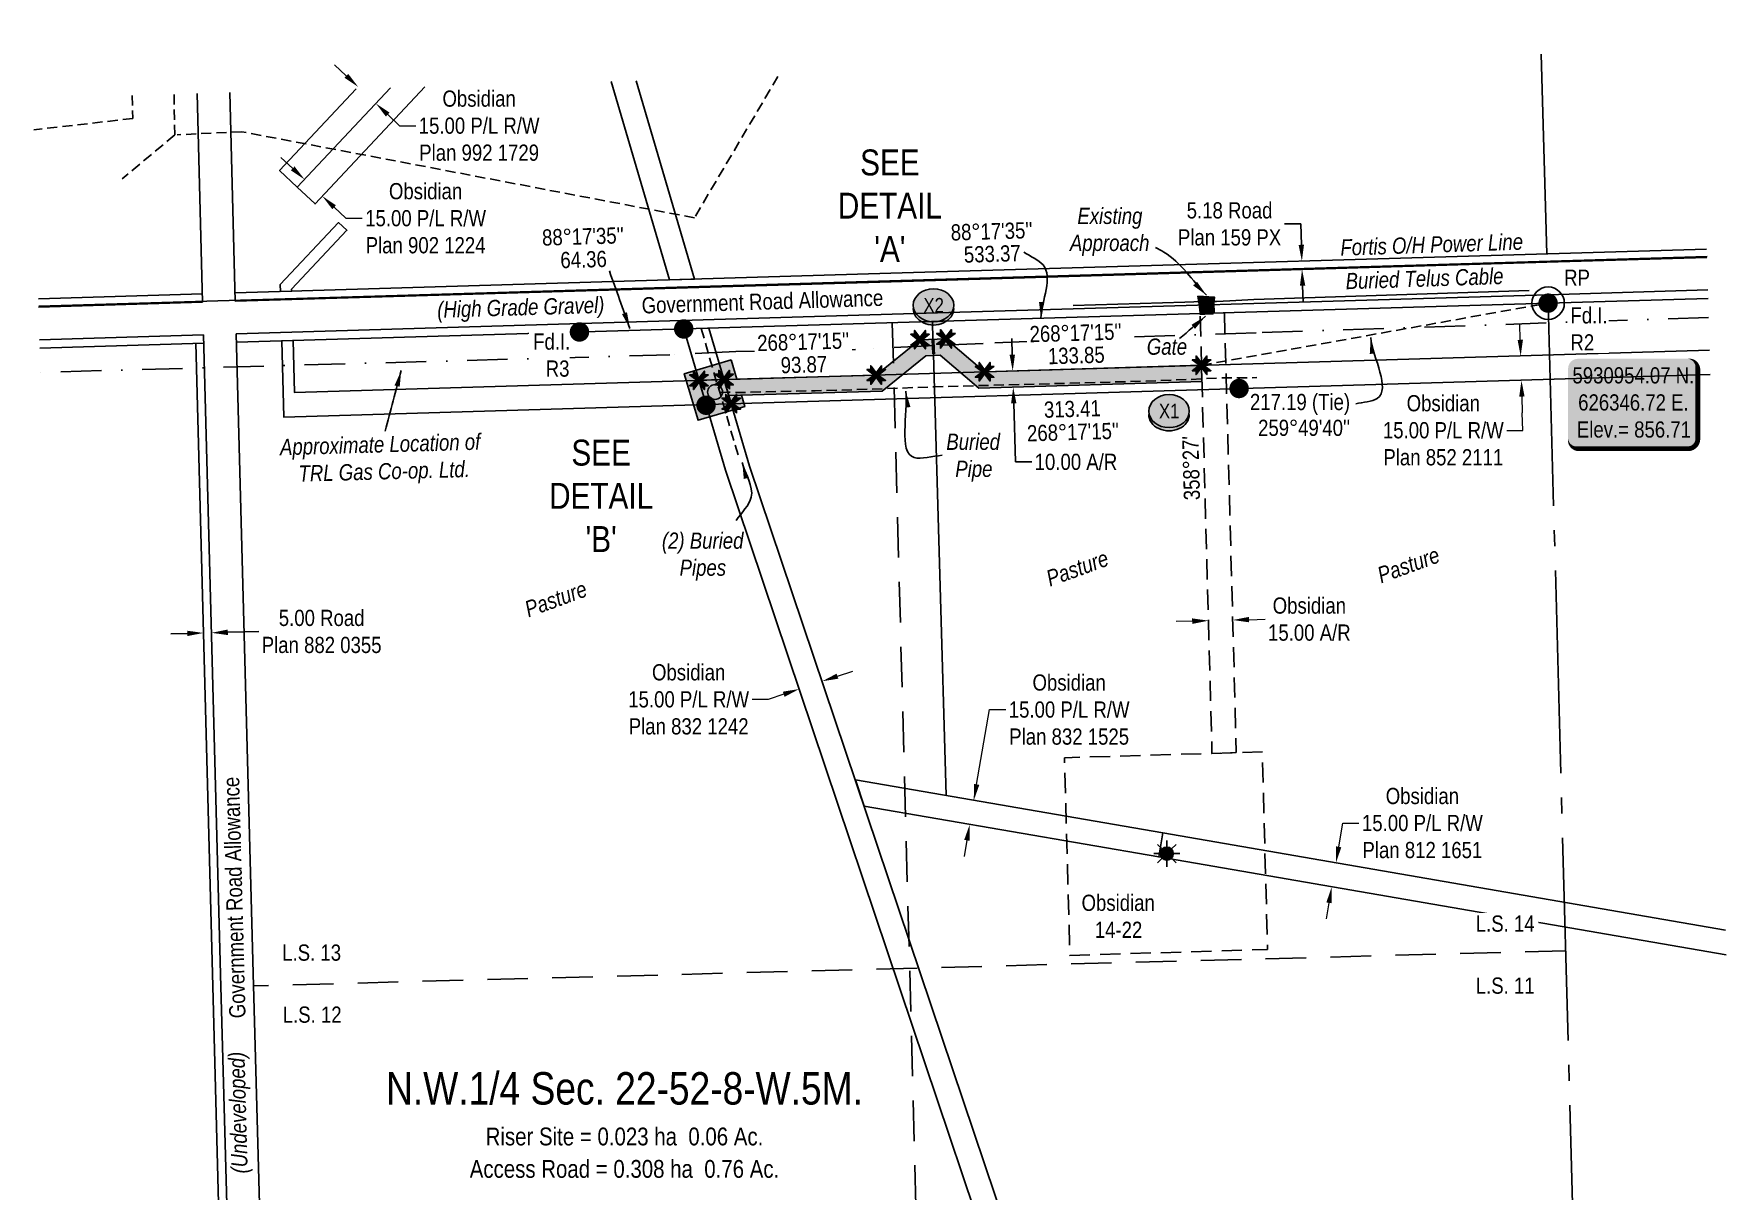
# Model space of a CAD drawing. Extents: x 625413 to 628234, y 5929559 to 5932559.
# Drawn here: x 625413 to 626456, y 5930406 to 5931120 of the extents above; entities that cross this region are included whole.
import ezdxf
from ezdxf.enums import TextEntityAlignment as Align

# ---------------------------------------------------------------- set-up
doc = ezdxf.new("R2010")
doc.units = 0
doc.header["$LTSCALE"] = 5
doc.header["$PDSIZE"] = 0.5
for name, pattern in [('DASHDOT', [10, 5, -2.5, 0, -2.5]), ('foc-ACCESSROAD', [3.75, 2.5, -1.25]), ('foc-LSD', [8, 5, -3]), ('foc-QUARTERLINE', [33, 25, -3, 2, -3]), ('foc-TIELINE', [1.875, 1.25, -0.625]), ('foc-TOPO', [1, 0.2, -0.8]), ('UG_PIPE', [1.875, 1.25, -0.625])]:
    doc.linetypes.add(name, pattern=pattern)
doc.layers.get('Defpoints').update_dxf_attribs({"color": 9})
for name, color, linetype in [('35', 37, 'Continuous'), ('AS-FENCE', 48, 'foc-FENCE'), ('AS-PIPE-AG-CLIENT LOW PRESSURE', 182, 'Continuous'), ('AS-PIPE-UG', 44, 'UG_PIPE'), ('AS-PIPE-UG-CLIENT LOW PRESSURE', 182, 'DASHDOT'), ('AS-PIPE-UG-T', 44, 'Continuous'), ('AS-POWER', 104, 'foc-POWER'), ('AS-ROADS', 254, 'Continuous'), ('AS-TELEPHONE-T', 224, 'Continuous'), ('AS-TELUS', 224, 'foc-TEL'), ('C-AR', 13, 'foc-ACCESSROAD'), ('C-RW', 13, 'Continuous'), ('C-SYMBOL', 7, 'Continuous'), ('C-WS', 13, 'foc-ACCESSROAD'), ('C-WS-S', 13, 'Continuous'), ('DETAIL-T', 7, 'Continuous'), ('L-AREAREQUIRED', 7, 'Continuous'), ('L-AREAWORK', 5, 'Continuous'), ('L-BD', 7, 'Continuous'), ('L-MON', 1, 'Continuous'), ('L-MON-T', 1, 'Continuous'), ('L-ROAD-T', 7, 'Continuous'), ('L-SEC', 7, 'Continuous'), ('L-SECQ', 8, 'foc-QUARTERLINE'), ('L-SECTION-LSD', 7, 'foc-LSD'), ('L-TIE', 7, 'foc-TIELINE'), ('L-TITLEDB', 4, 'Continuous'), ('L-TITLEDB-T', 4, 'Continuous'), ('P-CROSSINGS', 250, 'Continuous'), ('P-PROPOSED', 10, 'Continuous'), ('P-PROPOSED-H', 21, 'Continuous'), ('P-TEMP-H', 41, 'Continuous'), ('P-TEMP_WORKSPACE', 46, 'Continuous'), ('P-TXT', 4, 'Continuous'), ('T-GENERAL', 48, 'foc-TOPO')]:
    doc.layers.add(name, color=color, linetype=linetype)
for name, color, linetype, lineweight in [('AS-GENERAL', 48, 'Continuous', 18), ('C-AR-T', 13, 'Continuous', 9), ('C-RW-T', 13, 'Continuous', 9), ('C-WS-T', 13, 'Continuous', 9), ('T-TEXT', 48, 'Continuous', 18)]:
    doc.layers.add(name, color=color, linetype=linetype, lineweight=lineweight)
doc.styles.add('100L', font='ARIALN.TTF', dxfattribs={"height": 11})
doc.styles.add('175L', font='ARIALN.TTF', dxfattribs={"height": 20})
doc.styles.add('60L', font='ARIALN.TTF', dxfattribs={"height": 7.35})
doc.styles.add('80', font='ARIALN.TTF', dxfattribs={"height": 10})
doc.styles.add('80CG', font='ARIALN.TTF', dxfattribs={"height": 10})
doc.styles.add('80L', font='ARIALN.TTF', dxfattribs={"height": 10})
doc.styles.add('80LS', font='ARIALNI.TTF', dxfattribs={"height": 10})
doc.styles.add('Crossing', font='ARIALN.TTF', dxfattribs={"height": 10})
doc.styles.add('foc-LtypeFont', font='ARIALN.TTF', dxfattribs={"height": 7.35})
doc.linetypes.add('foc-FENCE', pattern='A,10,-1,["X",foc-LtypeFont,S=0.2,R=0,X=-0.625,Y=-0.75],-1.24', length=12.24)
doc.linetypes.add('foc-FENCE-NOLINE', pattern='A,0,-6,["X",foc-LtypeFont,S=0.2,R=0,X=-0.625,Y=-0.75],-6.24', length=12.24)
doc.linetypes.add('foc-POWER', pattern='A,6,-1,["P",foc-LtypeFont,S=0.2,R=0,X=-0.625,Y=-0.75],-1.24,4', length=12.24)
doc.linetypes.add('foc-TEL', pattern='A,2,-1,["T",foc-LtypeFont,S=0.2,R=0,X=-0.425,Y=-0.75],-1.24,8', length=12.24)
doc.linetypes.add('POWER', pattern='A,5,-1,["P",60L,S=0.2,R=0,X=-0.625,Y=-0.75],-1.24', length=7.24)
doc.dimstyles.new('Compass 5 000', dxfattribs={"dimscale": 5, "dimtxt": 9, "dimasz": 2, "dimexe": 0.2, "dimexo": 0.0625, "dimgap": 0.5, "dimtad": 0, "dimtih": 1, "dimtoh": 1, "dimzin": 0, "dimdsep": 46, "dimtxsty": '80CG', "dimcen": 0.1, "dimse1": 1, "dimse2": 1, "dimclrd": 256, "dimclrt": 256, "dimaunit": 1, "dimadec": 4, "dimazin": 0, "dimtfac": 0.06, "dimtofl": 0, "dimtmove": 0, "dimatfit": 1, "dimfxl": 0.2, "dimtolj": 1, "dimtzin": 0, "dimlwd": -1, "dimarcsym": 0})

# ---------------------------------------------------------------- blocks, each defined once
blk = doc.blocks.new('*D14')
at = {"layer": 'C-RW-T', "transparency": 16777216}
for p, q in [((625994.3, 5930657.2), (626002.3, 5930703.3)), ((626002.3, 5930703.3), (626012.3, 5930703.3)), ((625988.4, 5930622.7), (625986.7, 5930612.8))]:
    blk.add_line(p, q, dxfattribs=at)
for points in [[(625992.7, 5930657.5), (625996, 5930656.9), (625992.6, 5930647.3)], [(625986.7, 5930623), (625990, 5930622.4), (625990.1, 5930632.5)]]:
    blk.add_solid(points, dxfattribs=at)
at = {"layer": 'Defpoints', "color": 0, "transparency": 16777216}
for p in [(625992.6, 5930647.3), (626012.7, 5930643.9), (626010.1, 5930629.1)]:
    blk.add_point(p, dxfattribs=at)
at = {"layer": 'C-RW-T', "transparency": 16777216, "insert": (626051.4, 5930703.3), "char_height": 10, "attachment_point": 5, "style": '80CG'}
blk.add_mtext('\\A1;Obsidian\\P15.00 P/L R/W\\PPlan 832 1525', dxfattribs=at)
blk = doc.blocks.new('*D15')
at = {"layer": 'C-RW-T', "transparency": 16777216}
for p, q in [((626217.6, 5930618.7), (626220.1, 5930633.3)), ((626220.1, 5930633.3), (626230.1, 5930633.3)), ((626211.6, 5930584.2), (626209.9, 5930574.3))]:
    blk.add_line(p, q, dxfattribs=at)
for points in [[(626215.9, 5930619), (626219.2, 5930618.4), (626215.9, 5930608.8)], [(626210, 5930584.4), (626213.2, 5930583.9), (626213.3, 5930594)]]:
    blk.add_solid(points, dxfattribs=at)
at = {"layer": 'Defpoints', "color": 0, "transparency": 16777216}
for p in [(626211.5, 5930609.6), (626215.9, 5930608.8), (626209, 5930594.8)]:
    blk.add_point(p, dxfattribs=at)
at = {"layer": 'C-RW-T', "transparency": 16777216, "insert": (626269.2, 5930633.3), "char_height": 10, "attachment_point": 5, "style": '80CG'}
blk.add_mtext('\\A1;Obsidian\\P15.00 P/L R/W\\PPlan 812 1651', dxfattribs=at)
blk = doc.blocks.new('*D16')
at = {"layer": 'C-RW-T', "transparency": 16777216}
for p, q in [((625908.6, 5930724), (625918.1, 5930727.1)), ((625865.9, 5930709.6), (625855.9, 5930709.6)), ((625875.4, 5930712.8), (625865.9, 5930709.6))]:
    blk.add_line(p, q, dxfattribs=at)
for points in [[(625908, 5930725.5), (625909.1, 5930722.4), (625899.1, 5930720.8)], [(625874.9, 5930714.4), (625875.9, 5930711.2), (625884.9, 5930716)]]:
    blk.add_solid(points, dxfattribs=at)
at = {"layer": 'Defpoints', "color": 0, "transparency": 16777216}
for p in [(625899.1, 5930720.8), (625989, 5930406.4), (626003.2, 5930411.2)]:
    blk.add_point(p, dxfattribs=at)
at = {"layer": 'C-RW-T', "transparency": 16777216, "insert": (625816.8, 5930709.6), "char_height": 10, "attachment_point": 5, "style": '80CG'}
blk.add_mtext('\\A1;Obsidian\\P15.00 P/L R/W\\PPlan 832 1242', dxfattribs=at)
blk = doc.blocks.new('*D17')
at = {"layer": 'C-RW-T', "transparency": 16777216}
for p, q in [((625572.7, 5931037.2), (625565.4, 5931044)), ((625598.2, 5931013.2), (625605.5, 5931006.4)), ((625605.5, 5931006.4), (625615.5, 5931006.4))]:
    blk.add_line(p, q, dxfattribs=at)
for points in [[(625573.8, 5931038.4), (625571.5, 5931036), (625580, 5931030.3)], [(625599.3, 5931014.4), (625597.1, 5931012), (625590.9, 5931020.1)]]:
    blk.add_solid(points, dxfattribs=at)
at = {"layer": 'Defpoints', "color": 0, "transparency": 16777216}
for p in [(625591.2, 5931042.3), (625602.2, 5931032.1), (625590.9, 5931020.1)]:
    blk.add_point(p, dxfattribs=at)
at = {"layer": 'C-RW-T', "transparency": 16777216, "insert": (625654.6, 5931006.4), "char_height": 10, "attachment_point": 5, "style": '80CG'}
blk.add_mtext('\\A1;Obsidian\\P15.00 P/L R/W\\PPlan 902 1224', dxfattribs=at)
blk = doc.blocks.new('*D19')
at = {"layer": 'C-RW-T', "transparency": 16777216}
for p, q in [((626329.5, 5930931.4), (626329.2, 5930941.4)), ((626330.6, 5930896.4), (626330.8, 5930886.4)), ((626331.2, 5930875.6), (626330.8, 5930886.4)), ((626321.2, 5930875.6), (626331.2, 5930875.6))]:
    blk.add_line(p, q, dxfattribs=at)
for points in [[(626331.2, 5930931.5), (626327.9, 5930931.4), (626329.8, 5930921.4)], [(626332.2, 5930896.5), (626328.9, 5930896.4), (626330.3, 5930906.4)]]:
    blk.add_solid(points, dxfattribs=at)
at = {"layer": 'Defpoints', "color": 0, "transparency": 16777216}
for p in [(625973.2, 5930910.9), (626330.3, 5930906.4), (625973.7, 5930896)]:
    blk.add_point(p, dxfattribs=at)
at = {"layer": 'C-RW-T', "transparency": 16777216, "insert": (626282.1, 5930875.6), "char_height": 10, "attachment_point": 5, "style": '80CG'}
blk.add_mtext('\\A1;Obsidian\\P15.00 P/L R/W\\PPlan 852 2111', dxfattribs=at)
blk = doc.blocks.new('*D20')
at = {"layer": 'C-RW-T', "transparency": 16777216}
for p, q in [((625605.7, 5931094.3), (625598.4, 5931101.1)), ((625631.3, 5931070.4), (625638.5, 5931063.5)), ((625638.5, 5931063.5), (625648.5, 5931063.5))]:
    blk.add_line(p, q, dxfattribs=at)
for points in [[(625606.9, 5931095.5), (625604.6, 5931093.1), (625613, 5931087.5)], [(625632.4, 5931071.6), (625630.1, 5931069.2), (625624, 5931077.2)]]:
    blk.add_solid(points, dxfattribs=at)
at = {"layer": 'Defpoints', "color": 0, "transparency": 16777216}
for p in [(625608.3, 5931082.4), (625619.2, 5931072.1), (625624, 5931077.2)]:
    blk.add_point(p, dxfattribs=at)
at = {"layer": 'C-RW-T', "transparency": 16777216, "insert": (625687.6, 5931063.5), "char_height": 10, "attachment_point": 5, "style": '80CG'}
blk.add_mtext('\\A1;Obsidian\\P15.00 P/L R/W\\PPlan 992 1729', dxfattribs=at)
blk = doc.blocks.new('GAS')
h = blk.add_hatch(color=255)
h.dxf.hatch_style = 1
edge = h.paths.add_edge_path()
edge.add_arc((0, 0), 0.9, 0, 360)
for p, q in [((-0.81, 0), (-1.62, 0)), ((-0.57, 0.57), (-1.14, 1.14)), ((0, 0.81), (0, 1.62)), ((0.57, 0.57), (1.14, 1.14)), ((1.62, 0), (0.81, 0)), ((-0.57, -0.57), (-1.14, -1.14)), ((0, -0.81), (0, -1.62)), ((1.14, -1.14), (0.57, -0.57))]:
    blk.add_line(p, q)
blk.add_circle((0, 0), 0.8)
blk = doc.blocks.new('TEMP')
h = blk.add_hatch(color=255)
h.dxf.hatch_style = 1
h.paths.add_polyline_path([(0, 0.25), (-0.67, 1.15), (-0.67, 0.67), (-1.15, 0.67), (-0.25, 0), (-1.15, -0.67), (-0.67, -0.67), (-0.67, -1.15), (0, -0.25), (0.67, -1.15), (0.67, -0.67), (1.15, -0.67), (0.25, 0), (1.15, 0.67), (0.67, 0.67), (0.67, 1.15)])
h.paths.add_polyline_path([(0.57, 0.85), (0.57, 0.57), (0.85, 0.57), (0.08, 0), (0.85, -0.57), (0.57, -0.57), (0.57, -0.85), (0, -0.08), (-0.57, -0.85), (-0.57, -0.57), (-0.85, -0.57), (-0.08, 0), (-0.85, 0.57), (-0.57, 0.57), (-0.57, 0.85), (0, 0.08)], flags=16)
h = blk.add_hatch(color=1)
h.dxf.hatch_style = 1
h.paths.add_polyline_path([(0, 0.08), (-0.57, 0.85), (-0.57, 0.57), (-0.85, 0.57), (-0.08, 0), (-0.85, -0.57), (-0.57, -0.57), (-0.57, -0.85), (0, -0.08), (0.57, -0.85), (0.57, -0.57), (0.85, -0.57), (0.08, 0), (0.85, 0.57), (0.57, 0.57), (0.57, 0.85)])
at = {"color": 1}
for p, q in [((-0.08, 0), (0.08, 0)), ((0, 0.08), (0, -0.08))]:
    blk.add_line(p, q, dxfattribs=at)
at = {"color": 255, "flags": 128}
blk.add_lwpolyline([(-0.25, 0), (-1.15, 0.67), (-0.67, 0.67), (-0.67, 1.15), (0, 0.25), (0.67, 1.15), (0.67, 0.67), (1.15, 0.67), (0.25, 0), (1.15, -0.67), (0.67, -0.67), (0.67, -1.15), (0, -0.25), (-0.67, -1.15), (-0.67, -0.67), (-1.15, -0.67)], close=True, dxfattribs=at)
at = {"color": 1, "flags": 128}
blk.add_lwpolyline([(-0.08, 0), (-0.85, 0.57), (-0.57, 0.57), (-0.57, 0.85), (0, 0.08), (0.57, 0.85), (0.57, 0.57), (0.85, 0.57), (0.08, 0), (0.85, -0.57), (0.57, -0.57), (0.57, -0.85), (0, -0.08), (-0.57, -0.85), (-0.57, -0.57), (-0.85, -0.57)], close=True, dxfattribs=at)
blk = doc.blocks.new('*D21')
at = {"layer": 'C-AR-T', "transparency": 16777216}
for p, q in [((626162.3, 5930758.8), (626172.3, 5930759.1)), ((626127.3, 5930757.9), (626117.3, 5930757.6))]:
    blk.add_line(p, q, dxfattribs=at)
for points in [[(626127.2, 5930759.6), (626127.3, 5930756.2), (626137.3, 5930758.2)], [(626162.2, 5930760.5), (626162.3, 5930757.2), (626152.3, 5930758.6)]]:
    blk.add_solid(points, dxfattribs=at)
at = {"layer": 'Defpoints', "color": 0, "transparency": 16777216}
for p in [(626137.3, 5930758.1), (626152.3, 5930758.6), (626152.3, 5930758.5)]:
    blk.add_point(p, dxfattribs=at)
at = {"layer": 'C-AR-T', "transparency": 16777216, "insert": (626199.5, 5930759.1), "char_height": 10, "attachment_point": 5, "style": '80CG'}
blk.add_mtext('\\A1;Obsidian\\P15.00 A/R', dxfattribs=at)
blk = doc.blocks.new('*U22')
at = {"layer": '35', "color": 3}
blk.add_circle((0, 0), 10, dxfattribs=at)
at = {"layer": '35', "color": 3, "style": '80'}
blk.add_attdef('RP_001', (9.9, 10.7), '', height=10, dxfattribs=at)
blk = doc.blocks.new('*D24')
at = {"layer": 'Defpoints', "color": 0, "linetype": 'Continuous', "transparency": 16777216}
for p in [(626031.4, 5930912.7), (626016.9, 5930902.2), (626031.7, 5930902.7)]:
    blk.add_point(p, dxfattribs=at)
at = {"layer": 'P-TXT', "transparency": 16777216}
for p, q in [((626016.3, 5930922.2), (626016, 5930932.2)), ((626017.2, 5930892.3), (626018.3, 5930856.1)), ((626018.3, 5930856.1), (626028.3, 5930856.1))]:
    blk.add_line(p, q, dxfattribs=at)
at = {"layer": 'P-TXT', "linetype": 'Continuous', "transparency": 16777216}
for points in [[(626018, 5930922.3), (626014.7, 5930922.2), (626016.6, 5930912.2)], [(626018.9, 5930892.3), (626015.6, 5930892.2), (626016.9, 5930902.2)]]:
    blk.add_solid(points, dxfattribs=at)
at = {"layer": 'P-TXT', "linetype": 'Continuous', "transparency": 16777216, "insert": (626055.6, 5930856.1), "char_height": 10, "attachment_point": 5, "style": '80CG'}
blk.add_mtext('\\A1;10.00 A/R', dxfattribs=at)
blk = doc.blocks.new('xing2')
h = blk.add_hatch(color=50)
h.dxf.hatch_style = 1
edge = h.paths.add_edge_path()
edge.add_ellipse((0, 0), major_axis=(-12.5, 0), ratio=0.816297, start_angle=0, end_angle=360)
h = blk.add_hatch(color=250)
h.dxf.hatch_style = 1
edge = h.paths.add_edge_path()
edge.add_ellipse((0, -2), major_axis=(-12.5, 0), ratio=0.816297, start_angle=0, end_angle=180)
edge.add_line((12.5, -2), (12.5, 0))
edge.add_ellipse((0, 0), major_axis=(-12.5, 0), ratio=0.816297, start_angle=0, end_angle=180, ccw=False)
edge.add_line((-12.5, 0), (-12.5, -2))
at = {"color": 250}
blk.add_ellipse((0, 0), major_axis=(-12.5, 0), ratio=0.816297, dxfattribs=at)
blk.add_ellipse((0, -2), major_axis=(-12.5, 0), ratio=0.816297, start_param=0, end_param=3.141593, dxfattribs=at)
at = {"color": 250, "style": 'Crossing'}
blk.add_attdef('CROSSING', text='', height=9, dxfattribs=at).set_placement((0.1, 0), align=Align.MIDDLE_CENTER)
at = {"color": 250, "style": 'Crossing', "flags": 1}
for tag, p in [('OWNER', (0.1, -12.5)), ('DESCRIPTION', (0.1, -25.8)), ('LOCATION', (0.1, -39.3)), ('DWG_REF', (0.1, -52.8))]:
    blk.add_attdef(tag, text='', height=9, dxfattribs=at).set_placement(p, align=Align.MIDDLE_CENTER)
blk = doc.blocks.new('fdia')
at = {"color": 255, "const_width": 1}
blk.add_lwpolyline([(-0.5, 0, 1), (0.5, 0, 1)], format="xyb", close=True, dxfattribs=at)
blk = doc.blocks.new('Fdiaa')
blk.add_blockref('fdia', (0, 0))
blk = doc.blocks.new('fdib')
at = {"color": 1, "const_width": 1.6}
blk.add_lwpolyline([(-0.4, 0, 1), (0.4, 0, 1)], format="xyb", close=True, dxfattribs=at)
at = {"color": 1}
blk.add_circle((0, 0), 0.8, dxfattribs=at)
blk = doc.blocks.new('Fdibb')
blk.add_blockref('fdib', (0, 0))
blk = doc.blocks.new('fdicc')
for name in ['Fdibb', 'Fdiaa']:
    blk.add_blockref(name, (0, 0))
blk = doc.blocks.new('FDI')
blk.add_blockref('fdicc', (0, 0))
blk = doc.blocks.new('*U31')
h = blk.add_hatch(color=254)
edge = h.paths.add_edge_path()
edge.add_line((-34, -28.5), (34, -28.5))
edge.add_arc((34, -22.5), 6, 270, 360)
edge.add_line((40, -22.5), (40, 21))
edge.add_arc((34, 21), 6, 0, 90)
edge.add_line((34, 27), (-34, 27))
edge.add_arc((-34, 21), 6, 90, 180)
edge.add_line((-40, 21), (-40, -22.5))
edge.add_arc((-34, -22.5), 6, 180, 270)
at = {"color": 1, "flags": 128}
blk.add_lwpolyline([(-34, -28.5, 3, 3, 0), (34, -28.5, 3, 3, 0.414214), (40, -22.5, 3, 3, 0), (40, 21, 3, 0, 0.414214), (34, 27, 0, 0, 0), (-34, 27, 0, 0, 0.414214), (-40, 21, 0, 0, 0), (-40, -22.5, 0, 3, 0.414214)], format="xyseb", close=True, dxfattribs=at)
blk.add_lwpolyline([(-34.7, 23.8, 0, 10, 0), (0, 0, 5, 5, 0)], format="xyseb", dxfattribs=at)
at = {"color": 1, "style": '80'}
blk.add_attdef('ENTER_TEXT_001', (-36, -5), '', height=10, dxfattribs=at)
blk = doc.blocks.new('*D32')
at = {"layer": 'Defpoints', "color": 0, "transparency": 16777216}
for p in [(625517.4, 5930757.8), (625522.4, 5930758), (625522.6, 5930750.7)]:
    blk.add_point(p, dxfattribs=at)
at = {"layer": 'L-TITLEDB-T', "transparency": 16777216}
for p, q in [((625507.6, 5930750.3), (625497.6, 5930750.1)), ((625532.6, 5930751), (625551.8, 5930751.5))]:
    blk.add_line(p, q, dxfattribs=at)
for points in [[(625507.6, 5930752), (625507.7, 5930748.7), (625517.6, 5930750.6)], [(625532.6, 5930752.7), (625532.7, 5930749.3), (625522.6, 5930750.7)]]:
    blk.add_solid(points, dxfattribs=at)
at = {"layer": 'L-TITLEDB-T', "transparency": 16777216, "insert": (625590.5, 5930751.5), "char_height": 10, "attachment_point": 5, "style": '80CG'}
blk.add_mtext('\\A1;5.00 Road\\PPlan 882 0355', dxfattribs=at)
blk = doc.blocks.new('*D34')
at = {"layer": 'Defpoints', "color": 0, "linetype": 'Continuous', "transparency": 16777216}
for p in [(626192.1, 5930979.9), (626194.9, 5930980), (626192.2, 5930974.8)]:
    blk.add_point(p, dxfattribs=at)
at = {"layer": 'L-TITLEDB-T', "transparency": 16777216}
for p, q in [((626194.2, 5931002.9), (626184.2, 5931002.9)), ((626194.6, 5930990), (626194.2, 5931002.9)), ((626195.3, 5930964.9), (626195.6, 5930954.9))]:
    blk.add_line(p, q, dxfattribs=at)
at = {"layer": 'L-TITLEDB-T', "linetype": 'Continuous', "transparency": 16777216}
for points in [[(626196.2, 5930990.1), (626192.9, 5930990), (626194.9, 5930980)], [(626197, 5930964.9), (626193.7, 5930964.8), (626195, 5930974.9)]]:
    blk.add_solid(points, dxfattribs=at)
at = {"layer": 'L-TITLEDB-T', "linetype": 'Continuous', "transparency": 16777216, "insert": (626150.3, 5931002.9), "char_height": 10, "attachment_point": 5, "style": '80CG'}
blk.add_mtext('\\A1;5.18 Road\\PPlan 159 PX', dxfattribs=at)

msp = doc.modelspace()

# ---------------------------------------------------------------- hatches: boundary and pattern name
at = {"layer": 'AS-ROADS'}
h = msp.add_hatch(color=256, dxfattribs=at)
h.dxf.hatch_style = 1
h.paths.add_polyline_path([(626130.794, 5930958.321), (626131.488, 5930953.558), (626132.201, 5930947.999), (626140.715, 5930948.158), (626140.678, 5930954.273), (626140.974, 5930957.814)])
at = {"layer": 'P-PROPOSED-H', "linetype": 'Continuous'}
h = msp.add_hatch(color=256, dxfattribs=at)
h.dxf.hatch_style = 1
h.paths.add_polyline_path([(625841.569, 5930897.007), (625936.113, 5930899.835), (625963.098, 5930921.642), (625971.876, 5930921.905), (625995.735, 5930901.617), (626133.291, 5930905.73), (626133.022, 5930915.723), (625999.28, 5930911.724), (625975.421, 5930932.012), (625959.434, 5930931.534), (625932.449, 5930909.726), (625838.654, 5930906.922)])
h = msp.add_hatch(color=256, dxfattribs=at)
h.dxf.hatch_style = 1
h.paths.add_polyline_path([(625838.654, 5930906.922), (625823.115, 5930906.458), (625827.5, 5930891.586), (625843.027, 5930892.05)])
at = {"layer": 'P-TEMP-H'}
h = msp.add_hatch(color=256, dxfattribs=at)
h.dxf.hatch_style = 1
h.paths.add_polyline_path([(625842.909, 5930919.028), (625846.401, 5930907.154), (625823.115, 5930906.458), (625827.515, 5930891.586), (625843.027, 5930892.05), (625841.569, 5930897.007), (625849.316, 5930897.238), (625851.369, 5930890.256), (625822.571, 5930881.79), (625814.091, 5930910.555)])

# ---------------------------------------------------------------- linework, layer by layer
at = {"layer": 'AS-FENCE', "linetype": 'foc-FENCE-NOLINE', "flags": 128}
msp.add_lwpolyline([(625537.991, 5930929.975), (626346.723, 5930954.067)], dxfattribs=at)
at = {"layer": 'AS-FENCE', "flags": 128}
for points in [[(625967.202, 5930942.744), (625967.441, 5930931.487)], [(625967.845, 5930922.653), (625975.56, 5930650.272)]]:
    msp.add_lwpolyline(points, dxfattribs=at)
at = {"layer": 'AS-GENERAL', "const_width": 2, "flags": 128}
for points in [[(626131.821, 5930947.719), (626140.497, 5930948.065)], [(625967.441, 5930931.487), (625967.845, 5930922.653)]]:
    msp.add_lwpolyline(points, dxfattribs=at)
at = {"layer": 'AS-PIPE-UG'}
msp.add_line((625499.884, 5931057.817), (625467.458, 5931030.661), dxfattribs=at)
for points in [[(625871.815, 5931093.846), (625820.324, 5931006.709), (625541.207, 5931059.835), (625501.506, 5931057.896)], [(625499.884, 5931057.817), (625499.471, 5931082.926)], [(625473.671, 5931082.169), (625474.088, 5931067.997), (625413.053, 5931060.962)]]:
    msp.add_lwpolyline(points, dxfattribs=at)
at = {"layer": 'AS-PIPE-UG', "flags": 128}
for points in [[(625824.579, 5930938.399), (625832.962, 5930908.993), (625838.91, 5930889.35), (625843.656, 5930872.599), (625848.191, 5930857.426)], [(625836.216, 5930898.914), (625840.286, 5930899.074), (625850.063, 5930898.989), (625871.111, 5930899.576), (625894.792, 5930900.002), (625928.118, 5930900.947), (625968.419, 5930902.428), (626087.084, 5930905.638), (626123.629, 5930906.875), (626146.34, 5930908.07), (626167.07, 5930908.094)]]:
    msp.add_lwpolyline(points, dxfattribs=at)
at = {"layer": 'AS-PIPE-UG-CLIENT LOW PRESSURE'}
msp.add_lwpolyline([(626445.69, 5930945.163), (626166.661, 5930935.839), (626080.625, 5930932.981), (625998.32, 5930929.242), (625968.505, 5930927.99), (625919.67, 5930925.385), (625845.822, 5930924.316), (625805.283, 5930922.215), (625417.053, 5930911.365)], dxfattribs=at)
at = {"layer": 'AS-POWER', "linetype": 'POWER', "flags": 128}
msp.add_lwpolyline([(625416.12, 5930952.287), (626444.814, 5930982.934)], dxfattribs=at)
at = {"layer": 'AS-ROADS', "flags": 128}
msp.add_lwpolyline([(626130.794, 5930958.321), (626131.488, 5930953.558), (626132.201, 5930947.999), (626140.715, 5930948.158), (626140.678, 5930954.273), (626140.974, 5930957.814)], close=True, dxfattribs=at)
at = {"layer": 'AS-TELUS', "flags": 128}
msp.add_lwpolyline([(626053.808, 5930952.651), (626122.827, 5930954.762), (626133.735, 5930955.132), (626142.164, 5930955.127), (626150.525, 5930955.474), (626165.374, 5930956.275), (626334.979, 5930961.961)], dxfattribs=at)
at = {"layer": 'C-AR', "flags": 128}
msp.add_lwpolyline([(626147.148, 5930948.122), (626154.465, 5930676.789), (626139.476, 5930676.342), (626132.16, 5930947.675)], close=True, dxfattribs=at)
at = {"layer": 'C-RW', "flags": 128}
for points in [[(625632.986, 5931086.842), (625575.502, 5931025.57), (625564.563, 5931035.831), (625611.873, 5931086.223)], [(625654.132, 5931087.462), (625586.438, 5931015.309), (625575.502, 5931025.57), (625632.986, 5931086.842)], [(625768.968, 5931090.83), (625804.888, 5930968.372), (625820.384, 5930968.822), (625784.429, 5931091.283)], [(626110.49, 5930045.915), (626062.402, 5930188.315), (625839.461, 5930851.014), (625813.774, 5930938.143), (625829.324, 5930938.654), (625854.336, 5930853.586), (626078.069, 5930188.775), (626126.138, 5930046.377)], [(626446.242, 5930925.085), (625573.715, 5930899), (625572.863, 5930931.006), (625565.868, 5930930.806), (625567.119, 5930883.801), (626446.654, 5930910.095)], [(626456.495, 5930551.964), (626106.663, 5930612.451), (626109.213, 5930627.222), (626456.072, 5930567.37)]]:
    msp.add_lwpolyline(points, dxfattribs=at)
for points in [[(625564.946, 5930965.47), (625565.058, 5930961.257), (625572.053, 5930961.461), (625572.018, 5930962.778), (625606.039, 5930998.994), (625600.936, 5931003.782)], [(626109.213, 5930627.222), (626106.663, 5930612.451), (625925.028, 5930643.76), (625919.604, 5930659.923)]]:
    msp.add_lwpolyline(points, close=True, dxfattribs=at)
at = {"layer": 'C-WS', "flags": 128}
msp.add_lwpolyline([(626139.476, 5930676.342), (626170.452, 5930677.265), (626173.74, 5930555.35), (626051.834, 5930551.719), (626048.547, 5930673.634)], close=True, dxfattribs=at)
at = {"layer": 'Defpoints', "linetype": 'Continuous'}
msp.add_circle((625833.075, 5930899.251), 4.611, dxfattribs=at)
at = {"layer": 'L-SEC'}
for p, q in [((625517.132, 5930954.733), (625513.79, 5931083.346)), ((625537.238, 5930955.256), (625533.895, 5931083.936)), ((625941.68, 5930967.304), (626345.994, 5930979.348)), ((626444.67, 5930982.287), (626345.994, 5930979.348)), ((625941.68, 5930967.304), (625537.238, 5930955.256)), ((625942.219, 5930947.198), (626346.583, 5930959.243)), ((626346.583, 5930959.243), (626445.222, 5930962.182)), ((625517.132, 5930954.733), (625415.976, 5930951.641)), ((625537.837, 5930935.151), (625942.219, 5930947.198)), ((625416.514, 5930931.522), (625517.731, 5930934.616)), ((625528.434, 5930532.413), (625517.731, 5930934.616)), ((625548.54, 5930532.948), (625537.837, 5930935.151)), ((625539.144, 5930130.612), (625528.44, 5930532.816)), ((625559.251, 5930131.147), (625548.546, 5930533.351))]:
    msp.add_line(p, q, dxfattribs=at)
at = {"layer": 'L-SECQ'}
for p, q in [((626342.403, 5931107.647), (626345.934, 5930984.539)), ((626346.723, 5930954.067), (626368.269, 5930155.063))]:
    msp.add_line(p, q, dxfattribs=at)
at = {"layer": 'L-SECTION-LSD'}
for p, q in [((625942.357, 5930942.021), (625963.759, 5930143.141)), ((626357.496, 5930554.565), (625548.54, 5930532.948))]:
    msp.add_line(p, q, dxfattribs=at)
at = {"layer": 'L-TIE', "flags": 128}
msp.add_lwpolyline([(626133.022, 5930915.721), (626346.723, 5930954.067)], dxfattribs=at)
at = {"layer": 'L-TITLEDB'}
for p, q in [((626444.457, 5930987.462), (625941.541, 5930972.48)), ((625941.541, 5930972.48), (625537.104, 5930960.432)), ((625516.974, 5930959.909), (625415.838, 5930956.817)), ((625416.653, 5930926.345), (625517.889, 5930929.441)), ((625512.873, 5930929.287), (625523.448, 5930532.627)), ((625523.448, 5930532.627), (625534.148, 5930130.477))]:
    msp.add_line(p, q, dxfattribs=at)
msp.add_lwpolyline([(625537.991, 5930929.975), (626346.723, 5930954.067), (626445.366, 5930956.948)], dxfattribs=at)
at = {"layer": 'P-PROPOSED', "flags": 128}
msp.add_lwpolyline([(625841.569, 5930897.007), (625936.113, 5930899.835), (625963.098, 5930921.642), (625971.876, 5930921.905), (625995.735, 5930901.617), (626133.291, 5930905.73), (626133.022, 5930915.723), (625999.28, 5930911.724), (625975.421, 5930932.012), (625959.434, 5930931.534), (625932.449, 5930909.726), (625838.654, 5930906.922)], close=True, dxfattribs=at)
at = {"layer": 'P-PROPOSED', "linetype": 'Continuous', "flags": 128}
msp.add_lwpolyline([(625838.654, 5930906.922), (625823.115, 5930906.458), (625827.5, 5930891.586), (625843.027, 5930892.05)], close=True, dxfattribs=at)
at = {"layer": 'P-TEMP_WORKSPACE', "flags": 128}
msp.add_lwpolyline([(625842.909, 5930919.028), (625846.401, 5930907.154), (625823.115, 5930906.458), (625827.515, 5930891.586), (625843.027, 5930892.05), (625841.569, 5930897.007), (625849.316, 5930897.238), (625851.369, 5930890.256), (625822.571, 5930881.79), (625814.091, 5930910.555)], close=True, dxfattribs=at)

# ---------------------------------------------------------------- block references
at = {"layer": '35', "xscale": 0.99966332, "yscale": 0.99966332, "zscale": 0.99966332}
msp.add_blockref('*U22', (626346.723, 5930954.067), dxfattribs=at).add_auto_attribs({'RP_001': 'RP'})
at = {"layer": 'C-WS-S', "xscale": 4.999999999999987, "yscale": 4.999999999999987, "zscale": 4.999999999999987}
msp.add_blockref('GAS', (626111.62, 5930614.506), dxfattribs=at)
at = {"layer": 'Defpoints', "color": 2, "xscale": 0.4998316599999993, "yscale": 0.4998316599999993, "zscale": 0.4998316599999993}
msp.add_blockref('TEMP', (626111.213, 5930616.996), dxfattribs=at)
at = {"layer": 'L-MON', "linetype": 'Continuous', "xscale": 4.998316599999997, "yscale": 4.998316599999997, "zscale": 4.998316599999997}
for p in [(626346.723, 5930954.067), (625813.774, 5930938.143), (626156.196, 5930901.412), (625827.515, 5930891.086)]:
    msp.add_blockref('FDI', p, dxfattribs=at)
at = {"layer": 'L-MON', "color": 2, "linetype": 'Continuous', "xscale": 4.998316599999997, "yscale": 4.998316599999997, "zscale": 4.998316599999997}
for p in [(625959.434, 5930931.534), (625975.421, 5930932.012)]:
    msp.add_blockref('TEMP', p, dxfattribs=at)
at = {"layer": 'L-MON', "color": 2, "xscale": 4.998316599999997, "yscale": 4.998316599999997, "zscale": 4.998316599999997}
for p in [(625932.447, 5930909.725), (625999.282, 5930911.723), (626133.022, 5930915.721), (625823.115, 5930906.458), (625838.654, 5930906.922), (625843.027, 5930892.05)]:
    msp.add_blockref('TEMP', p, dxfattribs=at)
at = {"layer": 'P-CROSSINGS', "xscale": 0.99966332, "yscale": 0.99966332, "zscale": 0.99966332}
for p, values in [((625967.763, 5930952.75), {'CROSSING': 'X2'}), ((626112.973, 5930887.467), {'CROSSING': 'X1'})]:
    msp.add_blockref('xing2', p, dxfattribs=at).add_auto_attribs(values)

# ---------------------------------------------------------------- texts
at = {"layer": 'AS-GENERAL', "char_height": 10, "attachment_point": 1, "style": '80L'}
for s, width, insert in [('\\pi4.666;{\\fArial Narrow|b0|i1|c0|p34;Existing\\P\\pi0.058226;Approach}', 48.86816, (626051.815, 5931012.909)), ('\\pi5.1682;{\\fArial Narrow|b0|i1|c0|p34;Gate}', 33.78122, (626094.123, 5930932.24))]:
    msp.add_mtext_dynamic_manual_height_columns(s, width=width, gutter_width=50, heights=[0], dxfattribs=dict(at, insert=insert))
at = {"layer": 'AS-PIPE-AG-CLIENT LOW PRESSURE', "insert": (625564.604, 5930870.231), "char_height": 9.99936, "attachment_point": 1, "rotation": 1.600885, "style": '80L', "bg_fill": 3, "box_fill_scale": 1.15, "bg_fill_color": 256, "bg_fill_true_color": 256, "bg_fill_transparency": 0}
msp.add_mtext_dynamic_manual_height_columns('\\pi0.071069;{\\fArial Narrow|b0|i1|c0|p34;Approximate Location of \\P\\pi11.022;TRL Gas Co-op. Ltd.}', width=125.1751, gutter_width=50, heights=[0], dxfattribs=at)
at = {"layer": 'AS-PIPE-UG-T', "char_height": 10, "attachment_point": 1, "style": '80L'}
for s, width, insert in [('\\pi0.30466;{\\fArial Narrow|b0|i1|c0|p34;Buried \\P\\pi5.847;Pipe}', 33.78122, (625975.356, 5930873.536)), ('\\pi0.53431;{\\fArial Narrow|b0|i1|c0|p34;(2) Buried\\P\\pi11.438;Pipes}', 50.95266, (625799.776, 5930812.557))]:
    msp.add_mtext_dynamic_manual_height_columns(s, width=width, gutter_width=50, heights=[0], dxfattribs=dict(at, insert=insert))
at = {"layer": 'AS-POWER', "linetype": 'POWER', "insert": (626218.129, 5930993.312), "char_height": 9.99663, "attachment_point": 1, "rotation": 1.920249, "style": '80L'}
msp.add_mtext_dynamic_manual_height_columns('\\pi0.34509;{\\fArial Narrow|b0|i1|c0|p34;Fortis O/H Power Line}', width=112.50109, gutter_width=50, heights=[0], dxfattribs=at)
at = {"layer": 'AS-TELEPHONE-T', "insert": (626221.484, 5930972.614), "char_height": 9.99663, "attachment_point": 1, "rotation": 1.920249, "style": '80L'}
msp.add_mtext_dynamic_manual_height_columns('\\pi0.20951;{\\fArial Narrow|b0|i1|c0|p34;Buried Telus Cable}', width=97.0236, gutter_width=50, heights=[0], dxfattribs=at)
at = {"layer": 'C-SYMBOL', "color": 3, "style": '175L'}
msp.add_text('N.W.1/4 Sec. 22-52-8-W.5M.', height=19.99327, dxfattribs=at).set_placement((625777.227, 5930453.701), align=Align.BOTTOM_CENTER)
at = {"layer": 'C-WS-T', "insert": (626058.693, 5930589.158), "char_height": 9.99663, "attachment_point": 1, "style": '80L'}
msp.add_mtext_dynamic_manual_height_columns('\\pi0.34728;Obsidian\\P\\pi8.5301;14-22', width=44.51337, gutter_width=50, heights=[0], dxfattribs=at)
at = {"layer": 'DETAIL-T', "color": 3, "char_height": 15.9946, "width": 63.6147, "attachment_point": 5, "style": '80CG'}
for s, insert in [("SEE\\PDETAIL\\P'A'", (625940.866, 5931014.198)), ("SEE\\PDETAIL\\P'B'", (625762.841, 5930835.196))]:
    msp.add_mtext(s, dxfattribs=dict(at, insert=insert))
at = {"layer": 'L-AREAREQUIRED', "color": 5, "style": '100L'}
msp.add_text('Riser Site = 0.023 ha  0.06 Ac.', height=10.9963, dxfattribs=at).set_placement((625777.227, 5930431.208), align=Align.BOTTOM_CENTER)
at = {"layer": 'L-AREAWORK', "color": 5, "style": '100L'}
msp.add_text('Access Road = 0.308 ha  0.76 Ac.', height=10.9963, dxfattribs=at).set_placement((625777.227, 5930411.215), align=Align.BOTTOM_CENTER)
at = {"layer": 'L-BD', "linetype": 'Continuous', "style": '80L'}
for s, height, rotation, p in [("88°17'35''", 9.9933, 1.6637, (625751.583, 5930995.245)), ('64.36', 9.9933, 1.6637, (625751.997, 5930981.011)), ('313.41', 9.9966, 1.7124, (626053.354, 5930888.836)), ("268°17'15''", 9.99663, 1.7124, (626053.78, 5930874.598)), ("358°27'", 9.9966, 91.5445, (626126.592, 5930852.324))]:
    msp.add_text(s, height=height, rotation=rotation, dxfattribs=at).set_placement(p, align=Align.MIDDLE)
at = {"layer": 'L-BD', "char_height": 9.99663, "attachment_point": 2, "style": '80L'}
for s, insert, width in [('217.19 (Tie)', (626193.748, 5930898.085), 61.15035), ("259°49'40''", (626196.264, 5930882.146), 57.66513)]:
    msp.add_mtext(s, dxfattribs=dict(at, insert=insert, width=width))
at = {"layer": 'L-ROAD-T', "style": '80L'}
for rotation, p in [(1.850203, (625862.278, 5930955.032)), (91.524444, (625536.633, 5930587.377))]:
    msp.add_text('Government Road Allowance', height=10, rotation=rotation, dxfattribs=at).set_placement(p, align=Align.MIDDLE_CENTER)
at = {"layer": 'T-GENERAL', "char_height": 10, "attachment_point": 1, "rotation": 20, "style": '80L'}
for insert in [(626240.351, 5930790.536), (626036.175, 5930788.487), (625714.627, 5930769.53)]:
    msp.add_mtext_dynamic_manual_height_columns('{\\fArial Narrow|b0|i1|c0|p34;Pasture}', width=39.29509, gutter_width=50, heights=[0], dxfattribs=dict(at, insert=insert))
at = {"layer": 'T-TEXT', "style": '80LS'}
msp.add_text('(Undeveloped)', height=9.99663, rotation=91.524444, dxfattribs=at).set_placement((625538.934, 5930454.694), align=Align.MIDDLE_CENTER)

# ---------------------------------------------------------------- dimensions: what is measured, and where the dimension line sits
at = {"layer": 'C-AR-T'}
dim = msp.add_aligned_dim(p1=(626137.272, 5930758.098), p2=(626152.261, 5930758.502), distance=0.071, text='Obsidian\\P15.00 A/R', dimstyle='Compass 5 000', dxfattribs=at)
dim.commit()
dim.dimension.update_dxf_attribs({"geometry": '*D21', "text_midpoint": (626199.534, 5930759.112)})
at = {"layer": 'C-RW-T'}
for base, p1, p2, angle, text, picture, middle in [((625623.957, 5931077.218), (625608.278, 5931082.394), (625619.2, 5931072.147), 316.826808, 'Obsidian\\P15.00 P/L R/W\\PPlan 992 1729', '*D20', (625687.629, 5931063.534)), ((625590.905, 5931020.07), (625591.235, 5931042.339), (625602.171, 5931032.078), 316.826142, 'Obsidian\\P15.00 P/L R/W\\PPlan 902 1224', '*D17', (625654.577, 5931006.386)), ((625899.098, 5930720.77), (625989.024, 5930406.434), (626003.237, 5930411.215), 18.593704, 'Obsidian\\P15.00 P/L R/W\\PPlan 832 1242', '*D16', (625816.843, 5930709.611)), ((625992.625, 5930647.329), (626010.147, 5930629.088), (626012.696, 5930643.868), 80.214719, 'Obsidian\\P15.00 P/L R/W\\PPlan 832 1525', '*D14', (626051.368, 5930703.323))]:
    dim = msp.add_linear_dim(base=base, p1=p1, p2=p2, angle=angle, text=text, dimstyle='Compass 5 000', dxfattribs=at)
    dim.commit()
    dim.dimension.update_dxf_attribs({"geometry": picture, "text_midpoint": middle, "dimtype": 161})
at = {"layer": 'L-TITLEDB-T', "linetype": 'Continuous'}
dim = msp.add_linear_dim(base=(626194.874, 5930980.027), p1=(626192.215, 5930974.767), p2=(626192.061, 5930979.943), angle=91.706295, text='5.18 Road\\PPlan 159 PX', dimstyle='Compass 5 000', dxfattribs=at)
dim.commit()
dim.dimension.update_dxf_attribs({"geometry": '*D34', "text_midpoint": (626150.32, 5931002.937), "dimtype": 161})
at = {"layer": 'L-TITLEDB-T'}
dim = msp.add_linear_dim(base=(625522.624, 5930750.747), p1=(625517.444, 5930757.844), p2=(625522.432, 5930757.976), angle=1.524343, text='5.00 Road\\PPlan 882 0355', dimstyle='Compass 5 000', dxfattribs=at)
dim.commit()
dim.dimension.update_dxf_attribs({"geometry": '*D32', "text_midpoint": (625590.547, 5930751.523), "dimtype": 161})

# ---------------------------------------------------------------- leaders
at = {"layer": 'AS-GENERAL', "path_type": 1}
for points in [[(626136.066, 5930958.998), (626109.879, 5930985.51), (626104.578, 5930988.433)], [(626135.517, 5930945.99), (626119.458, 5930932.192)]]:
    msp.add_leader(points, dimstyle='Compass 5 000', override={"dimgap": 0.5, "dimtad": 0}, dxfattribs=at)
at = {"layer": 'AS-PIPE-UG-T', "path_type": 1}
for points in [[(625950.657, 5930899.689), (625955.863, 5930858.837), (625973.022, 5930860.186)], [(625849.871, 5930855.699), (625855.415, 5930834.383), (625846.138, 5930820.012)]]:
    msp.add_leader(points, dimstyle='Compass 5 000', override={"dimgap": 0.5, "dimtad": 0}, dxfattribs=at)
at = {"layer": 'L-BD', "linetype": 'Continuous', "path_type": 1}
msp.add_leader([(625780.583, 5930938.458), (625767.91, 5930973.977)], dimstyle='Compass 5 000', override={"dimgap": 0.5, "dimtad": 0}, dxfattribs=at)
at = {"layer": 'L-BD', "path_type": 1}
msp.add_leader([(626237.338, 5930932.821), (626241.33, 5930895.316), (626228.156, 5930891.924)], dimstyle='Compass 5 000', override={"dimgap": 0.5, "dimtad": 0}, dxfattribs=at)

# ---------------------------------------------------------------- next in the draw order: texts
at = {"layer": 'L-BD', "attachment_point": 2, "rotation": 1.7124, "style": '80L', "bg_fill": 3, "box_fill_scale": 1.15, "bg_fill_color": 256, "bg_fill_true_color": 256, "bg_fill_transparency": 0}
for s, insert, char_height, width in [("268°17'15''", (625887.273, 5930935.274), 9.99663, 57.03412), ('133.85', (626055.638, 5930926.842), 9.9966, 35.31853)]:
    msp.add_mtext(s, dxfattribs=dict(at, insert=insert, char_height=char_height, width=width))
at = {"layer": 'L-MON-T', "attachment_point": 1, "style": '80L', "bg_fill": 3, "box_fill_scale": 1.15, "bg_fill_color": 256, "bg_fill_true_color": 256, "bg_fill_transparency": 0}
for s, insert, char_height in [('Fd.I.\\PR2', (626360.49, 5930951.52), 9.9966), ('\\pi1.0689;Fd.I.\\P\\pi8.8357;R3', (625719.837, 5930935.367), 9.99663)]:
    msp.add_mtext_dynamic_manual_height_columns(s, width=22.04407, gutter_width=50, heights=[0], dxfattribs=dict(at, insert=insert, char_height=char_height))
at = {"layer": 'L-SECTION-LSD', "attachment_point": 1, "style": '100L', "bg_fill": 3, "bg_fill_color": 256, "bg_fill_transparency": 0}
for s, width, insert, char_height, box_fill_scale in [('L.S. 14', 36.9982, (626302.126, 5930576.339), 9.9966, 1.15), ('\\pi1.9006;L.S. 13', 36.83422, (625564.282, 5930558.437), 9.99663, 1.5), ('L.S. 11', 36.4495, (626302.126, 5930538.067), 9.9966, 1.5), ('\\pi2.2394;L.S. 12', 37.11172, (625564.282, 5930520.166), 9.99663, 1.5)]:
    msp.add_mtext_dynamic_manual_height_columns(s, width=width, gutter_width=55, heights=[0], dxfattribs=dict(at, insert=insert, char_height=char_height, box_fill_scale=box_fill_scale))

# ---------------------------------------------------------------- next in the draw order: leaders
at = {"layer": 'AS-PIPE-AG-CLIENT LOW PRESSURE', "path_type": 1}
msp.add_leader([(625639.598, 5930912.539), (625629.701, 5930875.123)], dimstyle='Compass 5 000', override={"dimgap": 0.5, "dimtad": 0}, dxfattribs=at)

# ---------------------------------------------------------------- next in the draw order: block references
at = {"layer": 'DETAIL-T'}
ref = msp.add_blockref('*U31', (626399.022, 5930892.751), dxfattribs=dict(at, xscale=0.9994070962944502, yscale=0.9994070962944502, zscale=0.9994070962944502))
ref.add_attrib('ENTER_TEXT_001', '5930954.07 N.', (626361.725, 5930904.516), dxfattribs={"layer": '0', "color": 1, "height": 9.99407, "style": '80'})
ref.add_attrib('ENTER_TEXT_002', '626346.72 E.', (626365.246, 5930887.818), dxfattribs={"layer": '0', "color": 1, "height": 9.99407, "style": '80'})
ref.add_attrib('ENTER_TEXT_003', 'Elev.= 856.71', (626364.455, 5930871.121), dxfattribs={"layer": '0', "color": 1, "height": 9.99407, "style": '80'})
at = {"layer": 'L-MON', "linetype": 'Continuous', "xscale": 4.998316599999997, "yscale": 4.998316599999997, "zscale": 4.998316599999997}
msp.add_blockref('FDI', (625749.461, 5930936.275), dxfattribs=at)

# ---------------------------------------------------------------- next in the draw order: texts
at = {"layer": 'L-BD', "attachment_point": 2, "rotation": 1.7124, "style": '80L', "bg_fill": 3, "box_fill_scale": 1.15, "bg_fill_color": 256, "bg_fill_true_color": 256, "bg_fill_transparency": 0}
for s, insert, char_height, width in [("268°17'15''", (626055.212, 5930940.756), 9.99663, 57.03412), ('93.87', (625887.722, 5930921.149), 9.9966, 28.95244)]:
    msp.add_mtext(s, dxfattribs=dict(at, insert=insert, char_height=char_height, width=width))
at = {"layer": 'T-TEXT', "style": '80LS'}
msp.add_text('(High Grade Gravel)', height=9.99663, rotation=1.706295, dxfattribs=at).set_placement((625713.285, 5930951.551), align=Align.MIDDLE_CENTER)

# ---------------------------------------------------------------- next in the draw order: dimensions: what is measured, and where the dimension line sits
at = {"layer": 'C-RW-T'}
dim = msp.add_linear_dim(base=(626215.85, 5930608.821), p1=(626208.975, 5930594.761), p2=(626211.53, 5930609.567), angle=80.209709, text='Obsidian\\P15.00 P/L R/W\\PPlan 812 1651', dimstyle='Compass 5 000', dxfattribs=at)
dim.commit()
dim.dimension.update_dxf_attribs({"geometry": '*D15', "text_midpoint": (626269.164, 5930633.323), "dimtype": 161})

# ---------------------------------------------------------------- next in the draw order: dimensions: what is measured, and where the dimension line sits
dim = msp.add_linear_dim(base=(626330.262, 5930906.438), p1=(625973.234, 5930910.944), p2=(625973.674, 5930895.958), angle=271.683385, text='Obsidian\\P15.00 P/L R/W\\PPlan 852 2111', dimstyle='Compass 5 000', override={"dimtmove": 1}, dxfattribs=at)
dim.commit()
dim.dimension.update_dxf_attribs({"geometry": '*D19', "text_midpoint": (626310.8, 5930875.62), "dimtype": 161})
at = {"layer": 'P-TXT', "color": 2, "linetype": 'Continuous'}
dim = msp.add_linear_dim(base=(626016.944, 5930902.25), p1=(626031.433, 5930912.684), p2=(626031.731, 5930902.692), angle=271.712362, text='10.00 A/R', dimstyle='Compass 5 000', dxfattribs=at)
dim.commit()
dim.dimension.update_dxf_attribs({"geometry": '*D24', "text_midpoint": (626055.605, 5930856.116), "dimtype": 161})

# ---------------------------------------------------------------- next in the draw order: leaders
at = {"layer": 'L-BD', "path_type": 1}
msp.add_leader([(626034.043, 5930944.752), (626035.358, 5930977.603), (626023.506, 5930985.426)], dimstyle='Compass 5 000', override={"dimgap": 0.5, "dimtad": 0}, dxfattribs=at)

# ---------------------------------------------------------------- next in the draw order: texts
at = {"layer": 'L-BD', "insert": (626003.859, 5930989.479), "char_height": 9.9966, "width": 35.31853, "attachment_point": 2, "rotation": 1.706295, "style": '80L', "bg_fill": 3, "box_fill_scale": 1.15, "bg_fill_color": 256, "bg_fill_true_color": 256, "bg_fill_transparency": 0}
msp.add_mtext('533.37', dxfattribs=at)

# ---------------------------------------------------------------- next in the draw order: texts
at = {"layer": 'L-BD', "insert": (626003.433, 5931003.393), "char_height": 9.9966, "width": 57.03412, "attachment_point": 2, "rotation": 1.706295, "style": '80L', "bg_fill": 3, "box_fill_scale": 1.15, "bg_fill_color": 256, "bg_fill_true_color": 256, "bg_fill_transparency": 0}
msp.add_mtext("88°17'35''", dxfattribs=at)

doc.saveas('drawing.dxf')
